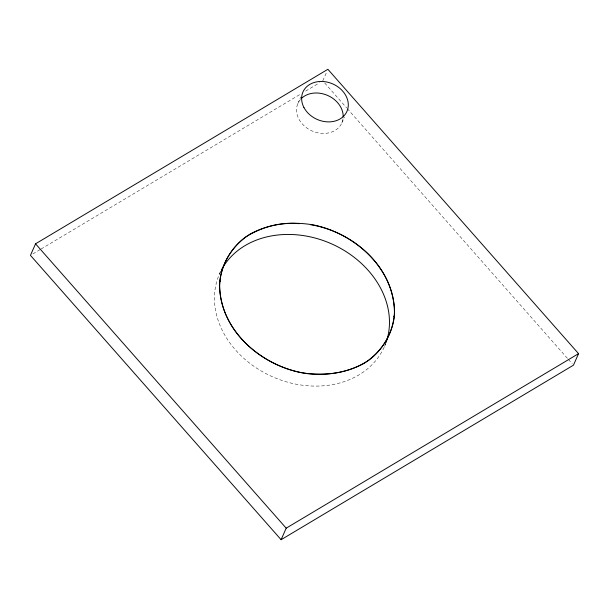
<?xml version="1.0" encoding="UTF-8"?>
<svg xmlns="http://www.w3.org/2000/svg" width="609" height="609" viewBox="0 0 609 609"><rect width="100%" height="100%" fill="white"/><g stroke="black" fill="none" stroke-linecap="round" stroke-linejoin="round"><path stroke-width="0.46" stroke-dasharray="3.04 2.28" d="M219.4 274.134L220.854 270.838M297.847 103.568L300.755 96.976M322.808 80.83L326.805 71.763M341.877 122.843L344.42 117.073M384.515 346.407L386.327 342.281M32.901 253.892L40.247 249.507M41.069 249.02L300.755 93.992M305.657 91.068L319.535 82.778M324.688 82.969L346.673 107.907M347.305 108.623L567.809 358.77M568.433 359.477L572.201 363.756M386.159 342.197A90.117 72.722 23.8 0 1 273.411 377.161A90.117 72.722 23.8 0 1 220.938 270.876M343.034 118.763A24.033 19.389 23.8 0 1 311.641 130.775A24.033 19.389 23.8 0 1 300.602 99.297"/><path stroke-width="0.91" d="M219.78 281.084C222.133 261.558 233.559 244.567 250.078 234.107C269.513 223.404 292.114 221.204 313.749 224.987C356.204 233.765 396.68 270.449 394.312 316.383C391.952 335.909 380.534 352.893 364.015 363.36C344.58 374.063 321.978 376.255 300.344 372.48C257.881 363.695 217.405 327.01 219.78 281.084L220.382 281.206M35.543 243.821L30.45 255.354L281.107 539.711L573.457 365.179L578.55 353.646L327.893 69.289L35.543 243.821L286.192 528.17L281.107 539.711M286.192 528.17L578.55 353.646M299.171 223.67C280.262 221.668 261.368 227.157 245.381 237.167C229.783 248.936 220.161 266.94 219.522 286.512C221.105 332.598 263.362 367.166 306.73 373.568C328.259 375.989 350.419 372.373 368.704 360.292C384.302 348.531 393.932 330.527 394.563 310.955C393.018 266.217 352.794 231.587 310.544 224.698M393.711 316.261L394.312 316.383M221.356 270.069A90.117 72.722 23.8 0 1 331.014 243.608A90.117 72.722 23.8 0 1 386.159 342.197M301.82 98.072A24.033 19.389 23.8 0 1 328.091 95.643A24.033 19.389 23.8 0 1 343.187 117.057M303.906 107.428A24.033 19.389 23.8 0 0 344.214 115.581A24.033 19.389 23.8 0 0 326.736 82.002A24.033 19.389 23.8 0 0 303.906 107.428"/></g></svg>
